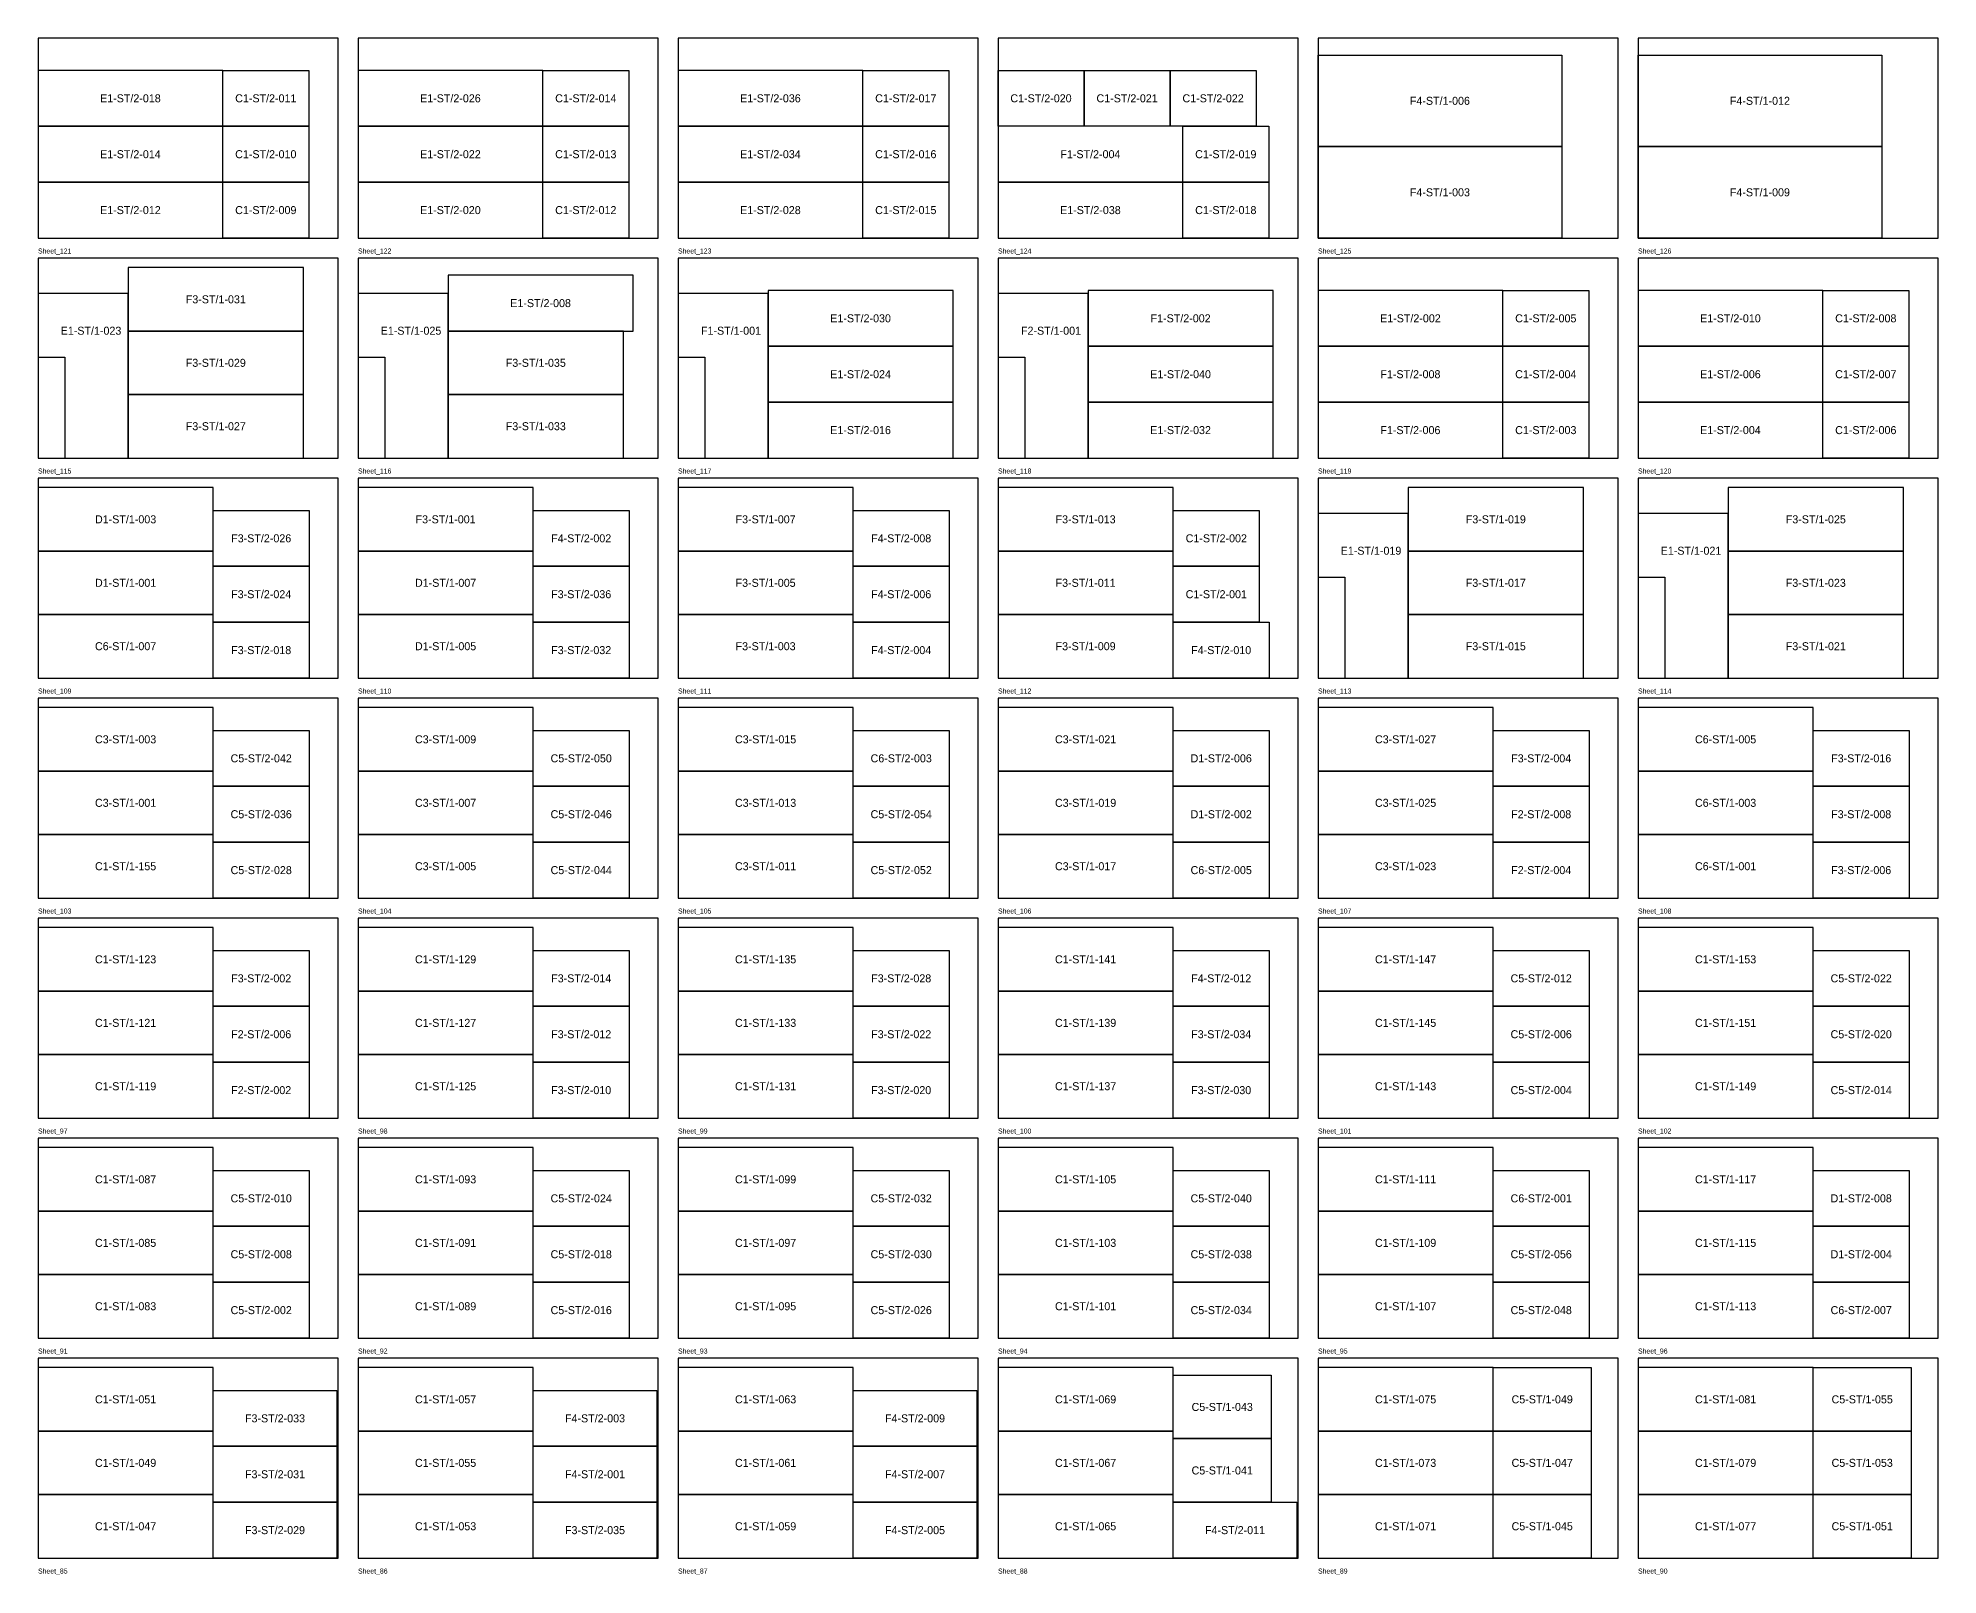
# Model space of a CAD drawing. Header units: millimetres. Extents: x 0 to 19000, y 0 to 63698.
# Drawn here: x 0 to 19000, y 32831 to 48200 of the extents above; entities that cross this region are included whole.
import ezdxf
from ezdxf.enums import TextEntityAlignment as Align

# ---------------------------------------------------------------- set-up
doc = ezdxf.new("R2010")
doc.units = ezdxf.units.MM
for name, color, linetype in [('NUMBERS', 7, 'Continuous'), ('OUTER', 7, 'Continuous'), ('SHEET_BORDER', 7, 'Continuous')]:
    doc.layers.add(name, color=color, linetype=linetype)

msp = doc.modelspace()

# ---------------------------------------------------------------- linework, layer by layer
at = {"layer": 'OUTER'}
for points in [[(12800, 48029), (15238, 48029), (15238, 47114), (12800, 47114), (12800, 48029)], [(16000, 48029), (18438, 48029), (18438, 47114), (16000, 47114), (16000, 48029)], [(1848, 47876), (0, 47876), (0, 47318), (1848, 47318), (1848, 47876)], [(1848, 47876), (2708, 47876), (2708, 47318), (1848, 47318), (1848, 47876)], [(5048, 47876), (3200, 47876), (3200, 47318), (5048, 47318), (5048, 47876)], [(5048, 47876), (5908, 47876), (5908, 47318), (5048, 47318), (5048, 47876)], [(8248, 47876), (6400, 47876), (6400, 47318), (8248, 47318), (8248, 47876)], [(8248, 47876), (9108, 47876), (9108, 47318), (8248, 47318), (8248, 47876)], [(9600, 47876), (10460, 47876), (10460, 47318), (9600, 47318), (9600, 47876)], [(10460, 47876), (11321, 47876), (11321, 47318), (10460, 47318), (10460, 47876)], [(11321, 47876), (12181, 47876), (12181, 47318), (11321, 47318), (11321, 47876)], [(1848, 47318), (0, 47318), (0, 46759), (1848, 46759), (1848, 47318)], [(1848, 47318), (2708, 47318), (2708, 46759), (1848, 46759), (1848, 47318)], [(5048, 47318), (3200, 47318), (3200, 46759), (5048, 46759), (5048, 47318)], [(5048, 47318), (5908, 47318), (5908, 46759), (5048, 46759), (5048, 47318)], [(8248, 47318), (6400, 47318), (6400, 46759), (8248, 46759), (8248, 47318)], [(8248, 47318), (9108, 47318), (9108, 46759), (8248, 46759), (8248, 47318)], [(11448, 47318), (9600, 47318), (9600, 46759), (11448, 46759), (11448, 47318)], [(11448, 47318), (12308, 47318), (12308, 46759), (11448, 46759), (11448, 47318)], [(12800, 47114), (15238, 47114), (15238, 46200), (12800, 46200), (12800, 47114)], [(16000, 47114), (18438, 47114), (18438, 46200), (16000, 46200), (16000, 47114)], [(1848, 46759), (0, 46759), (0, 46200), (1848, 46200), (1848, 46759)], [(1848, 46759), (2708, 46759), (2708, 46200), (1848, 46200), (1848, 46759)], [(5048, 46759), (3200, 46759), (3200, 46200), (5048, 46200), (5048, 46759)], [(5048, 46759), (5908, 46759), (5908, 46200), (5048, 46200), (5048, 46759)], [(8248, 46759), (6400, 46759), (6400, 46200), (8248, 46200), (8248, 46759)], [(8248, 46759), (9108, 46759), (9108, 46200), (8248, 46200), (8248, 46759)], [(11448, 46759), (9600, 46759), (9600, 46200), (11448, 46200), (11448, 46759)], [(11448, 46759), (12308, 46759), (12308, 46200), (11448, 46200), (11448, 46759)], [(902, 45270), (2654, 45270), (2654, 45905), (902, 45905), (902, 45270)], [(5950, 45829), (4102, 45829), (4102, 45270), (5950, 45270), (5950, 45829)], [(902, 45645), (0, 45645), (0, 45010), (267, 45010), (267, 44000), (902, 44000), (902, 45645)], [(4102, 45645), (3200, 45645), (3200, 45010), (3467, 45010), (3467, 44000), (4102, 44000), (4102, 45645)], [(7302, 45645), (6400, 45645), (6400, 45010), (6667, 45010), (6667, 44000), (7302, 44000), (7302, 45645)], [(9150, 45676), (7302, 45676), (7302, 45118), (9150, 45118), (9150, 45676)], [(10502, 45645), (9600, 45645), (9600, 45010), (9867, 45010), (9867, 44000), (10502, 44000), (10502, 45645)], [(12350, 45676), (10502, 45676), (10502, 45118), (12350, 45118), (12350, 45676)], [(14648, 45676), (12800, 45676), (12800, 45118), (14648, 45118), (14648, 45676)], [(14648, 45676), (15508, 45676), (15508, 45118), (14648, 45118), (14648, 45676)], [(17848, 45676), (16000, 45676), (16000, 45118), (17848, 45118), (17848, 45676)], [(17848, 45676), (18708, 45676), (18708, 45118), (17848, 45118), (17848, 45676)], [(902, 44635), (2654, 44635), (2654, 45270), (902, 45270), (902, 44635)], [(4102, 44635), (5854, 44635), (5854, 45270), (4102, 45270), (4102, 44635)], [(9150, 45118), (7302, 45118), (7302, 44559), (9150, 44559), (9150, 45118)], [(12350, 45118), (10502, 45118), (10502, 44559), (12350, 44559), (12350, 45118)], [(14648, 45118), (12800, 45118), (12800, 44559), (14648, 44559), (14648, 45118)], [(14648, 45118), (15508, 45118), (15508, 44559), (14648, 44559), (14648, 45118)], [(17848, 45118), (16000, 45118), (16000, 44559), (17848, 44559), (17848, 45118)], [(17848, 45118), (18708, 45118), (18708, 44559), (17848, 44559), (17848, 45118)], [(902, 44000), (2654, 44000), (2654, 44635), (902, 44635), (902, 44000)], [(4102, 44000), (5854, 44000), (5854, 44635), (4102, 44635), (4102, 44000)], [(9150, 44559), (7302, 44559), (7302, 44000), (9150, 44000), (9150, 44559)], [(12350, 44559), (10502, 44559), (10502, 44000), (12350, 44000), (12350, 44559)], [(14648, 44559), (12800, 44559), (12800, 44000), (14648, 44000), (14648, 44559)], [(14648, 44559), (15508, 44559), (15508, 44000), (14648, 44000), (14648, 44559)], [(17848, 44559), (16000, 44559), (16000, 44000), (17848, 44000), (17848, 44559)], [(17848, 44559), (18708, 44559), (18708, 44000), (17848, 44000), (17848, 44559)], [(0, 43070), (1753, 43070), (1753, 43705), (0, 43705), (0, 43070)], [(3200, 43070), (4953, 43070), (4953, 43705), (3200, 43705), (3200, 43070)], [(6400, 43070), (8153, 43070), (8153, 43705), (6400, 43705), (6400, 43070)], [(9600, 43070), (11353, 43070), (11353, 43705), (9600, 43705), (9600, 43070)], [(13702, 43070), (15454, 43070), (15454, 43705), (13702, 43705), (13702, 43070)], [(16902, 43070), (18654, 43070), (18654, 43705), (16902, 43705), (16902, 43070)], [(1753, 43476), (2711, 43476), (2711, 42918), (1753, 42918), (1753, 43476)], [(4953, 43476), (5911, 43476), (5911, 42918), (4953, 42918), (4953, 43476)], [(8153, 43476), (9111, 43476), (9111, 42918), (8153, 42918), (8153, 43476)], [(11353, 43476), (12213, 43476), (12213, 42918), (11353, 42918), (11353, 43476)], [(13702, 43445), (12800, 43445), (12800, 42810), (13067, 42810), (13067, 41800), (13702, 41800), (13702, 43445)], [(16902, 43445), (16000, 43445), (16000, 42810), (16267, 42810), (16267, 41800), (16902, 41800), (16902, 43445)], [(0, 42435), (1753, 42435), (1753, 43070), (0, 43070), (0, 42435)], [(3200, 42435), (4953, 42435), (4953, 43070), (3200, 43070), (3200, 42435)], [(6400, 42435), (8153, 42435), (8153, 43070), (6400, 43070), (6400, 42435)], [(9600, 42435), (11353, 42435), (11353, 43070), (9600, 43070), (9600, 42435)], [(13702, 42435), (15454, 42435), (15454, 43070), (13702, 43070), (13702, 42435)], [(16902, 42435), (18654, 42435), (18654, 43070), (16902, 43070), (16902, 42435)], [(1753, 42918), (2711, 42918), (2711, 42359), (1753, 42359), (1753, 42918)], [(4953, 42918), (5911, 42918), (5911, 42359), (4953, 42359), (4953, 42918)], [(8153, 42918), (9111, 42918), (9111, 42359), (8153, 42359), (8153, 42918)], [(11353, 42918), (12213, 42918), (12213, 42359), (11353, 42359), (11353, 42918)], [(0, 41800), (1753, 41800), (1753, 42435), (0, 42435), (0, 41800)], [(3200, 41800), (4953, 41800), (4953, 42435), (3200, 42435), (3200, 41800)], [(6400, 41800), (8153, 41800), (8153, 42435), (6400, 42435), (6400, 41800)], [(9600, 41800), (11353, 41800), (11353, 42435), (9600, 42435), (9600, 41800)], [(13702, 41800), (15454, 41800), (15454, 42435), (13702, 42435), (13702, 41800)], [(16902, 41800), (18654, 41800), (18654, 42435), (16902, 42435), (16902, 41800)], [(1753, 42359), (2711, 42359), (2711, 41800), (1753, 41800), (1753, 42359)], [(4953, 42359), (5911, 42359), (5911, 41800), (4953, 41800), (4953, 42359)], [(8153, 42359), (9111, 42359), (9111, 41800), (8153, 41800), (8153, 42359)], [(11353, 42359), (12311, 42359), (12311, 41800), (11353, 41800), (11353, 42359)], [(0, 40870), (1753, 40870), (1753, 41505), (0, 41505), (0, 40870)], [(3200, 40870), (4953, 40870), (4953, 41505), (3200, 41505), (3200, 40870)], [(6400, 40870), (8153, 40870), (8153, 41505), (6400, 41505), (6400, 40870)], [(9600, 40870), (11353, 40870), (11353, 41505), (9600, 41505), (9600, 40870)], [(12800, 40870), (14553, 40870), (14553, 41505), (12800, 41505), (12800, 40870)], [(16000, 40870), (17753, 40870), (17753, 41505), (16000, 41505), (16000, 40870)], [(1753, 41276), (2711, 41276), (2711, 40718), (1753, 40718), (1753, 41276)], [(4953, 41276), (5911, 41276), (5911, 40718), (4953, 40718), (4953, 41276)], [(8153, 41276), (9111, 41276), (9111, 40718), (8153, 40718), (8153, 41276)], [(11353, 41276), (12311, 41276), (12311, 40718), (11353, 40718), (11353, 41276)], [(14553, 41276), (15511, 41276), (15511, 40718), (14553, 40718), (14553, 41276)], [(17753, 41276), (18711, 41276), (18711, 40718), (17753, 40718), (17753, 41276)], [(0, 40235), (1753, 40235), (1753, 40870), (0, 40870), (0, 40235)], [(3200, 40235), (4953, 40235), (4953, 40870), (3200, 40870), (3200, 40235)], [(6400, 40235), (8153, 40235), (8153, 40870), (6400, 40870), (6400, 40235)], [(9600, 40235), (11353, 40235), (11353, 40870), (9600, 40870), (9600, 40235)], [(12800, 40235), (14553, 40235), (14553, 40870), (12800, 40870), (12800, 40235)], [(16000, 40235), (17753, 40235), (17753, 40870), (16000, 40870), (16000, 40235)], [(1753, 40718), (2711, 40718), (2711, 40159), (1753, 40159), (1753, 40718)], [(4953, 40718), (5911, 40718), (5911, 40159), (4953, 40159), (4953, 40718)], [(8153, 40718), (9111, 40718), (9111, 40159), (8153, 40159), (8153, 40718)], [(11353, 40718), (12311, 40718), (12311, 40159), (11353, 40159), (11353, 40718)], [(14553, 40718), (15511, 40718), (15511, 40159), (14553, 40159), (14553, 40718)], [(17753, 40718), (18711, 40718), (18711, 40159), (17753, 40159), (17753, 40718)], [(0, 39600), (1753, 39600), (1753, 40235), (0, 40235), (0, 39600)], [(1753, 40159), (2711, 40159), (2711, 39600), (1753, 39600), (1753, 40159)], [(3200, 39600), (4953, 39600), (4953, 40235), (3200, 40235), (3200, 39600)], [(4953, 40159), (5911, 40159), (5911, 39600), (4953, 39600), (4953, 40159)], [(6400, 39600), (8153, 39600), (8153, 40235), (6400, 40235), (6400, 39600)], [(8153, 40159), (9111, 40159), (9111, 39600), (8153, 39600), (8153, 40159)], [(9600, 39600), (11353, 39600), (11353, 40235), (9600, 40235), (9600, 39600)], [(11353, 40159), (12311, 40159), (12311, 39600), (11353, 39600), (11353, 40159)], [(12800, 39600), (14553, 39600), (14553, 40235), (12800, 40235), (12800, 39600)], [(14553, 40159), (15511, 40159), (15511, 39600), (14553, 39600), (14553, 40159)], [(16000, 39600), (17753, 39600), (17753, 40235), (16000, 40235), (16000, 39600)], [(17753, 40159), (18711, 40159), (18711, 39600), (17753, 39600), (17753, 40159)], [(0, 38670), (1753, 38670), (1753, 39305), (0, 39305), (0, 38670)], [(3200, 38670), (4953, 38670), (4953, 39305), (3200, 39305), (3200, 38670)], [(6400, 38670), (8153, 38670), (8153, 39305), (6400, 39305), (6400, 38670)], [(9600, 38670), (11353, 38670), (11353, 39305), (9600, 39305), (9600, 38670)], [(12800, 38670), (14553, 38670), (14553, 39305), (12800, 39305), (12800, 38670)], [(16000, 38670), (17753, 38670), (17753, 39305), (16000, 39305), (16000, 38670)], [(1753, 39076), (2711, 39076), (2711, 38518), (1753, 38518), (1753, 39076)], [(4953, 39076), (5911, 39076), (5911, 38518), (4953, 38518), (4953, 39076)], [(8153, 39076), (9111, 39076), (9111, 38518), (8153, 38518), (8153, 39076)], [(11353, 39076), (12311, 39076), (12311, 38518), (11353, 38518), (11353, 39076)], [(14553, 39076), (15511, 39076), (15511, 38518), (14553, 38518), (14553, 39076)], [(17753, 39076), (18711, 39076), (18711, 38518), (17753, 38518), (17753, 39076)], [(0, 38035), (1753, 38035), (1753, 38670), (0, 38670), (0, 38035)], [(3200, 38035), (4953, 38035), (4953, 38670), (3200, 38670), (3200, 38035)], [(6400, 38035), (8153, 38035), (8153, 38670), (6400, 38670), (6400, 38035)], [(9600, 38035), (11353, 38035), (11353, 38670), (9600, 38670), (9600, 38035)], [(12800, 38035), (14553, 38035), (14553, 38670), (12800, 38670), (12800, 38035)], [(16000, 38035), (17753, 38035), (17753, 38670), (16000, 38670), (16000, 38035)], [(1753, 38518), (2711, 38518), (2711, 37959), (1753, 37959), (1753, 38518)], [(4953, 38518), (5911, 38518), (5911, 37959), (4953, 37959), (4953, 38518)], [(8153, 38518), (9111, 38518), (9111, 37959), (8153, 37959), (8153, 38518)], [(11353, 38518), (12311, 38518), (12311, 37959), (11353, 37959), (11353, 38518)], [(14553, 38518), (15511, 38518), (15511, 37959), (14553, 37959), (14553, 38518)], [(17753, 38518), (18711, 38518), (18711, 37959), (17753, 37959), (17753, 38518)], [(0, 37400), (1753, 37400), (1753, 38035), (0, 38035), (0, 37400)], [(3200, 37400), (4953, 37400), (4953, 38035), (3200, 38035), (3200, 37400)], [(6400, 37400), (8153, 37400), (8153, 38035), (6400, 38035), (6400, 37400)], [(9600, 37400), (11353, 37400), (11353, 38035), (9600, 38035), (9600, 37400)], [(12800, 37400), (14553, 37400), (14553, 38035), (12800, 38035), (12800, 37400)], [(16000, 37400), (17753, 37400), (17753, 38035), (16000, 38035), (16000, 37400)], [(1753, 37959), (2711, 37959), (2711, 37400), (1753, 37400), (1753, 37959)], [(4953, 37959), (5911, 37959), (5911, 37400), (4953, 37400), (4953, 37959)], [(8153, 37959), (9111, 37959), (9111, 37400), (8153, 37400), (8153, 37959)], [(11353, 37959), (12311, 37959), (12311, 37400), (11353, 37400), (11353, 37959)], [(14553, 37959), (15511, 37959), (15511, 37400), (14553, 37400), (14553, 37959)], [(17753, 37959), (18711, 37959), (18711, 37400), (17753, 37400), (17753, 37959)], [(0, 36470), (1753, 36470), (1753, 37105), (0, 37105), (0, 36470)], [(3200, 36470), (4953, 36470), (4953, 37105), (3200, 37105), (3200, 36470)], [(6400, 36470), (8153, 36470), (8153, 37105), (6400, 37105), (6400, 36470)], [(9600, 36470), (11353, 36470), (11353, 37105), (9600, 37105), (9600, 36470)], [(12800, 36470), (14553, 36470), (14553, 37105), (12800, 37105), (12800, 36470)], [(16000, 36470), (17753, 36470), (17753, 37105), (16000, 37105), (16000, 36470)], [(1753, 36876), (2711, 36876), (2711, 36318), (1753, 36318), (1753, 36876)], [(4953, 36876), (5911, 36876), (5911, 36318), (4953, 36318), (4953, 36876)], [(8153, 36876), (9111, 36876), (9111, 36318), (8153, 36318), (8153, 36876)], [(11353, 36876), (12311, 36876), (12311, 36318), (11353, 36318), (11353, 36876)], [(14553, 36876), (15511, 36876), (15511, 36318), (14553, 36318), (14553, 36876)], [(17753, 36876), (18711, 36876), (18711, 36318), (17753, 36318), (17753, 36876)], [(0, 35835), (1753, 35835), (1753, 36470), (0, 36470), (0, 35835)], [(1753, 36318), (2711, 36318), (2711, 35759), (1753, 35759), (1753, 36318)], [(3200, 35835), (4953, 35835), (4953, 36470), (3200, 36470), (3200, 35835)], [(4953, 36318), (5911, 36318), (5911, 35759), (4953, 35759), (4953, 36318)], [(6400, 35835), (8153, 35835), (8153, 36470), (6400, 36470), (6400, 35835)], [(8153, 36318), (9111, 36318), (9111, 35759), (8153, 35759), (8153, 36318)], [(9600, 35835), (11353, 35835), (11353, 36470), (9600, 36470), (9600, 35835)], [(11353, 36318), (12311, 36318), (12311, 35759), (11353, 35759), (11353, 36318)], [(12800, 35835), (14553, 35835), (14553, 36470), (12800, 36470), (12800, 35835)], [(14553, 36318), (15511, 36318), (15511, 35759), (14553, 35759), (14553, 36318)], [(16000, 35835), (17753, 35835), (17753, 36470), (16000, 36470), (16000, 35835)], [(17753, 36318), (18711, 36318), (18711, 35759), (17753, 35759), (17753, 36318)], [(0, 35200), (1753, 35200), (1753, 35835), (0, 35835), (0, 35200)], [(1753, 35759), (2711, 35759), (2711, 35200), (1753, 35200), (1753, 35759)], [(3200, 35200), (4953, 35200), (4953, 35835), (3200, 35835), (3200, 35200)], [(4953, 35759), (5911, 35759), (5911, 35200), (4953, 35200), (4953, 35759)], [(6400, 35200), (8153, 35200), (8153, 35835), (6400, 35835), (6400, 35200)], [(8153, 35759), (9111, 35759), (9111, 35200), (8153, 35200), (8153, 35759)], [(9600, 35200), (11353, 35200), (11353, 35835), (9600, 35835), (9600, 35200)], [(11353, 35759), (12311, 35759), (12311, 35200), (11353, 35200), (11353, 35759)], [(12800, 35200), (14553, 35200), (14553, 35835), (12800, 35835), (12800, 35200)], [(14553, 35759), (15511, 35759), (15511, 35200), (14553, 35200), (14553, 35759)], [(16000, 35200), (17753, 35200), (17753, 35835), (16000, 35835), (16000, 35200)], [(17753, 35759), (18711, 35759), (18711, 35200), (17753, 35200), (17753, 35759)], [(0, 34270), (1753, 34270), (1753, 34905), (0, 34905), (0, 34270)], [(3200, 34270), (4953, 34270), (4953, 34905), (3200, 34905), (3200, 34270)], [(6400, 34270), (8153, 34270), (8153, 34905), (6400, 34905), (6400, 34270)], [(9600, 34270), (11353, 34270), (11353, 34905), (9600, 34905), (9600, 34270)], [(11353, 34829), (12330, 34829), (12330, 34194), (11353, 34194), (11353, 34829)], [(12800, 34270), (14553, 34270), (14553, 34905), (12800, 34905), (12800, 34270)], [(14553, 34905), (15530, 34905), (15530, 34270), (14553, 34270), (14553, 34905)], [(16000, 34270), (17753, 34270), (17753, 34905), (16000, 34905), (16000, 34270)], [(17753, 34905), (18730, 34905), (18730, 34270), (17753, 34270), (17753, 34905)], [(1753, 34676), (2988, 34676), (2988, 34118), (1753, 34118), (1753, 34676)], [(4953, 34676), (6188, 34676), (6188, 34118), (4953, 34118), (4953, 34676)], [(8153, 34676), (9388, 34676), (9388, 34118), (8153, 34118), (8153, 34676)], [(0, 33635), (1753, 33635), (1753, 34270), (0, 34270), (0, 33635)], [(3200, 33635), (4953, 33635), (4953, 34270), (3200, 34270), (3200, 33635)], [(6400, 33635), (8153, 33635), (8153, 34270), (6400, 34270), (6400, 33635)], [(9600, 33635), (11353, 33635), (11353, 34270), (9600, 34270), (9600, 33635)], [(12800, 33635), (14553, 33635), (14553, 34270), (12800, 34270), (12800, 33635)], [(14553, 34270), (15530, 34270), (15530, 33635), (14553, 33635), (14553, 34270)], [(16000, 33635), (17753, 33635), (17753, 34270), (16000, 34270), (16000, 33635)], [(17753, 34270), (18730, 34270), (18730, 33635), (17753, 33635), (17753, 34270)], [(1753, 34118), (2988, 34118), (2988, 33559), (1753, 33559), (1753, 34118)], [(4953, 34118), (6188, 34118), (6188, 33559), (4953, 33559), (4953, 34118)], [(8153, 34118), (9388, 34118), (9388, 33559), (8153, 33559), (8153, 34118)], [(11353, 34194), (12330, 34194), (12330, 33559), (11353, 33559), (11353, 34194)], [(0, 33000), (1753, 33000), (1753, 33635), (0, 33635), (0, 33000)], [(3200, 33000), (4953, 33000), (4953, 33635), (3200, 33635), (3200, 33000)], [(6400, 33000), (8153, 33000), (8153, 33635), (6400, 33635), (6400, 33000)], [(9600, 33000), (11353, 33000), (11353, 33635), (9600, 33635), (9600, 33000)], [(12800, 33000), (14553, 33000), (14553, 33635), (12800, 33635), (12800, 33000)], [(14553, 33635), (15530, 33635), (15530, 33000), (14553, 33000), (14553, 33635)], [(16000, 33000), (17753, 33000), (17753, 33635), (16000, 33635), (16000, 33000)], [(17753, 33635), (18730, 33635), (18730, 33000), (17753, 33000), (17753, 33635)], [(1753, 33559), (2988, 33559), (2988, 33000), (1753, 33000), (1753, 33559)], [(4953, 33559), (6188, 33559), (6188, 33000), (4953, 33000), (4953, 33559)], [(8153, 33559), (9388, 33559), (9388, 33000), (8153, 33000), (8153, 33559)], [(11353, 33559), (12588, 33559), (12588, 33000), (11353, 33000), (11353, 33559)]]:
    msp.add_lwpolyline(points, dxfattribs=at)
at = {"layer": 'SHEET_BORDER', "color": 1}
for points in [[(0, 46200), (3000, 46200), (3000, 48200), (0, 48200), (0, 46200)], [(3200, 46200), (6200, 46200), (6200, 48200), (3200, 48200), (3200, 46200)], [(6400, 46200), (9400, 46200), (9400, 48200), (6400, 48200), (6400, 46200)], [(9600, 46200), (12600, 46200), (12600, 48200), (9600, 48200), (9600, 46200)], [(12800, 46200), (15800, 46200), (15800, 48200), (12800, 48200), (12800, 46200)], [(16000, 46200), (19000, 46200), (19000, 48200), (16000, 48200), (16000, 46200)], [(0, 44000), (3000, 44000), (3000, 46000), (0, 46000), (0, 44000)], [(3200, 44000), (6200, 44000), (6200, 46000), (3200, 46000), (3200, 44000)], [(6400, 44000), (9400, 44000), (9400, 46000), (6400, 46000), (6400, 44000)], [(9600, 44000), (12600, 44000), (12600, 46000), (9600, 46000), (9600, 44000)], [(12800, 44000), (15800, 44000), (15800, 46000), (12800, 46000), (12800, 44000)], [(16000, 44000), (19000, 44000), (19000, 46000), (16000, 46000), (16000, 44000)], [(0, 41800), (3000, 41800), (3000, 43800), (0, 43800), (0, 41800)], [(3200, 41800), (6200, 41800), (6200, 43800), (3200, 43800), (3200, 41800)], [(6400, 41800), (9400, 41800), (9400, 43800), (6400, 43800), (6400, 41800)], [(9600, 41800), (12600, 41800), (12600, 43800), (9600, 43800), (9600, 41800)], [(12800, 41800), (15800, 41800), (15800, 43800), (12800, 43800), (12800, 41800)], [(16000, 41800), (19000, 41800), (19000, 43800), (16000, 43800), (16000, 41800)], [(0, 39600), (3000, 39600), (3000, 41600), (0, 41600), (0, 39600)], [(3200, 39600), (6200, 39600), (6200, 41600), (3200, 41600), (3200, 39600)], [(6400, 39600), (9400, 39600), (9400, 41600), (6400, 41600), (6400, 39600)], [(9600, 39600), (12600, 39600), (12600, 41600), (9600, 41600), (9600, 39600)], [(12800, 39600), (15800, 39600), (15800, 41600), (12800, 41600), (12800, 39600)], [(16000, 39600), (19000, 39600), (19000, 41600), (16000, 41600), (16000, 39600)], [(0, 37400), (3000, 37400), (3000, 39400), (0, 39400), (0, 37400)], [(3200, 37400), (6200, 37400), (6200, 39400), (3200, 39400), (3200, 37400)], [(6400, 37400), (9400, 37400), (9400, 39400), (6400, 39400), (6400, 37400)], [(9600, 37400), (12600, 37400), (12600, 39400), (9600, 39400), (9600, 37400)], [(12800, 37400), (15800, 37400), (15800, 39400), (12800, 39400), (12800, 37400)], [(16000, 37400), (19000, 37400), (19000, 39400), (16000, 39400), (16000, 37400)], [(0, 35200), (3000, 35200), (3000, 37200), (0, 37200), (0, 35200)], [(3200, 35200), (6200, 35200), (6200, 37200), (3200, 37200), (3200, 35200)], [(6400, 35200), (9400, 35200), (9400, 37200), (6400, 37200), (6400, 35200)], [(9600, 35200), (12600, 35200), (12600, 37200), (9600, 37200), (9600, 35200)], [(12800, 35200), (15800, 35200), (15800, 37200), (12800, 37200), (12800, 35200)], [(16000, 35200), (19000, 35200), (19000, 37200), (16000, 37200), (16000, 35200)], [(0, 33000), (3000, 33000), (3000, 35000), (0, 35000), (0, 33000)], [(3200, 33000), (6200, 33000), (6200, 35000), (3200, 35000), (3200, 33000)], [(6400, 33000), (9400, 33000), (9400, 35000), (6400, 35000), (6400, 33000)], [(9600, 33000), (12600, 33000), (12600, 35000), (9600, 35000), (9600, 33000)], [(12800, 33000), (15800, 33000), (15800, 35000), (12800, 35000), (12800, 33000)], [(16000, 33000), (19000, 33000), (19000, 35000), (16000, 35000), (16000, 33000)]]:
    msp.add_lwpolyline(points, dxfattribs=at)

# ---------------------------------------------------------------- texts
at = {"layer": 'NUMBERS'}
for s, p in [('E1-ST/2-018', (924, 47597)), ('C1-ST/2-011', (2278, 47597)), ('E1-ST/2-026', (4124, 47597)), ('C1-ST/2-014', (5478, 47597)), ('E1-ST/2-036', (7324, 47597)), ('C1-ST/2-017', (8678, 47597)), ('C1-ST/2-020', (10030, 47597)), ('C1-ST/2-021', (10891, 47597)), ('C1-ST/2-022', (11751, 47597)), ('F4-ST/1-006', (14019, 47572)), ('F4-ST/1-012', (17219, 47572)), ('E1-ST/2-014', (924, 47038)), ('C1-ST/2-010', (2278, 47038)), ('E1-ST/2-022', (4124, 47038)), ('C1-ST/2-013', (5478, 47038)), ('E1-ST/2-034', (7324, 47038)), ('C1-ST/2-016', (8678, 47038)), ('F1-ST/2-004', (10524, 47038)), ('C1-ST/2-019', (11878, 47038)), ('F4-ST/1-003', (14019, 46657)), ('F4-ST/1-009', (17219, 46657)), ('E1-ST/2-012', (924, 46479)), ('C1-ST/2-009', (2278, 46479)), ('E1-ST/2-020', (4124, 46479)), ('C1-ST/2-012', (5478, 46479)), ('E1-ST/2-028', (7324, 46479)), ('C1-ST/2-015', (8678, 46479)), ('E1-ST/2-038', (10524, 46479)), ('C1-ST/2-018', (11878, 46479)), ('F3-ST/1-031', (1778, 45587)), ('E1-ST/2-008', (5026, 45549)), ('E1-ST/2-030', (8226, 45397)), ('F1-ST/2-002', (11426, 45397)), ('E1-ST/2-002', (13724, 45397)), ('C1-ST/2-005', (15078, 45397)), ('E1-ST/2-010', (16924, 45397)), ('C1-ST/2-008', (18278, 45397)), ('E1-ST/1-023', (530, 45273)), ('E1-ST/1-025', (3730, 45273)), ('F1-ST/1-001', (6930, 45273)), ('F2-ST/1-001', (10130, 45273)), ('F3-ST/1-029', (1778, 44952)), ('F3-ST/1-035', (4978, 44952)), ('E1-ST/2-024', (8226, 44838)), ('E1-ST/2-040', (11426, 44838)), ('F1-ST/2-008', (13724, 44838)), ('C1-ST/2-004', (15078, 44838)), ('E1-ST/2-006', (16924, 44838)), ('C1-ST/2-007', (18278, 44838)), ('F3-ST/1-027', (1778, 44318)), ('F3-ST/1-033', (4978, 44318)), ('E1-ST/2-016', (8226, 44279)), ('E1-ST/2-032', (11426, 44279)), ('F1-ST/2-006', (13724, 44279)), ('C1-ST/2-003', (15078, 44279)), ('E1-ST/2-004', (16924, 44279)), ('C1-ST/2-006', (18278, 44279)), ('D1-ST/1-003', (876, 43387)), ('F3-ST/1-001', (4076, 43387)), ('F3-ST/1-007', (7276, 43387)), ('F3-ST/1-013', (10476, 43387)), ('F3-ST/1-019', (14578, 43387)), ('F3-ST/1-025', (17778, 43387)), ('F3-ST/2-026', (2232, 43197)), ('F4-ST/2-002', (5432, 43197)), ('F4-ST/2-008', (8632, 43197)), ('C1-ST/2-002', (11783, 43197)), ('E1-ST/1-019', (13330, 43073)), ('E1-ST/1-021', (16530, 43073)), ('D1-ST/1-001', (876, 42752)), ('D1-ST/1-007', (4076, 42752)), ('F3-ST/1-005', (7276, 42752)), ('F3-ST/1-011', (10476, 42752)), ('F3-ST/1-017', (14578, 42752)), ('F3-ST/1-023', (17778, 42752)), ('F3-ST/2-024', (2232, 42638)), ('F3-ST/2-036', (5432, 42638)), ('F4-ST/2-006', (8632, 42638)), ('C1-ST/2-001', (11783, 42638)), ('C6-ST/1-007', (876, 42118)), ('F3-ST/2-018', (2232, 42079)), ('D1-ST/1-005', (4076, 42118)), ('F3-ST/2-032', (5432, 42079)), ('F3-ST/1-003', (7276, 42118)), ('F4-ST/2-004', (8632, 42079)), ('F3-ST/1-009', (10476, 42118)), ('F4-ST/2-010', (11832, 42079)), ('F3-ST/1-015', (14578, 42118)), ('F3-ST/1-021', (17778, 42118)), ('C3-ST/1-003', (876, 41187)), ('C3-ST/1-009', (4076, 41187)), ('C3-ST/1-015', (7276, 41187)), ('C3-ST/1-021', (10476, 41187)), ('C3-ST/1-027', (13676, 41187)), ('C6-ST/1-005', (16876, 41187)), ('C5-ST/2-042', (2232, 40997)), ('C5-ST/2-050', (5432, 40997)), ('C6-ST/2-003', (8632, 40997)), ('D1-ST/2-006', (11832, 40997)), ('F3-ST/2-004', (15032, 40997)), ('F3-ST/2-016', (18232, 40997)), ('C3-ST/1-001', (876, 40552)), ('C5-ST/2-036', (2232, 40438)), ('C3-ST/1-007', (4076, 40552)), ('C5-ST/2-046', (5432, 40438)), ('C3-ST/1-013', (7276, 40552)), ('C5-ST/2-054', (8632, 40438)), ('C3-ST/1-019', (10476, 40552)), ('D1-ST/2-002', (11832, 40438)), ('C3-ST/1-025', (13676, 40552)), ('F2-ST/2-008', (15032, 40438)), ('C6-ST/1-003', (16876, 40552)), ('F3-ST/2-008', (18232, 40438)), ('C1-ST/1-155', (876, 39918)), ('C5-ST/2-028', (2232, 39879)), ('C3-ST/1-005', (4076, 39918)), ('C5-ST/2-044', (5432, 39879)), ('C3-ST/1-011', (7276, 39918)), ('C5-ST/2-052', (8632, 39879)), ('C3-ST/1-017', (10476, 39918)), ('C6-ST/2-005', (11832, 39879)), ('C3-ST/1-023', (13676, 39918)), ('F2-ST/2-004', (15032, 39879)), ('C6-ST/1-001', (16876, 39918)), ('F3-ST/2-006', (18232, 39879)), ('C1-ST/1-123', (876, 38987)), ('C1-ST/1-129', (4076, 38987)), ('C1-ST/1-135', (7276, 38987)), ('C1-ST/1-141', (10476, 38987)), ('C1-ST/1-147', (13676, 38987)), ('C1-ST/1-153', (16876, 38987)), ('F3-ST/2-002', (2232, 38797)), ('F3-ST/2-014', (5432, 38797)), ('F3-ST/2-028', (8632, 38797)), ('F4-ST/2-012', (11832, 38797)), ('C5-ST/2-012', (15032, 38797)), ('C5-ST/2-022', (18232, 38797)), ('C1-ST/1-121', (876, 38352)), ('C1-ST/1-127', (4076, 38352)), ('C1-ST/1-133', (7276, 38352)), ('C1-ST/1-139', (10476, 38352)), ('C1-ST/1-145', (13676, 38352)), ('C1-ST/1-151', (16876, 38352)), ('F2-ST/2-006', (2232, 38238)), ('F3-ST/2-012', (5432, 38238)), ('F3-ST/2-022', (8632, 38238)), ('F3-ST/2-034', (11832, 38238)), ('C5-ST/2-006', (15032, 38238)), ('C5-ST/2-020', (18232, 38238)), ('C1-ST/1-119', (876, 37718)), ('F2-ST/2-002', (2232, 37679)), ('C1-ST/1-125', (4076, 37718)), ('F3-ST/2-010', (5432, 37679)), ('C1-ST/1-131', (7276, 37718)), ('F3-ST/2-020', (8632, 37679)), ('C1-ST/1-137', (10476, 37718)), ('F3-ST/2-030', (11832, 37679)), ('C1-ST/1-143', (13676, 37718)), ('C5-ST/2-004', (15032, 37679)), ('C1-ST/1-149', (16876, 37718)), ('C5-ST/2-014', (18232, 37679)), ('C1-ST/1-087', (876, 36787)), ('C1-ST/1-093', (4076, 36787)), ('C1-ST/1-099', (7276, 36787)), ('C1-ST/1-105', (10476, 36787)), ('C1-ST/1-111', (13676, 36787)), ('C1-ST/1-117', (16876, 36787)), ('C5-ST/2-010', (2232, 36597)), ('C5-ST/2-024', (5432, 36597)), ('C5-ST/2-032', (8632, 36597)), ('C5-ST/2-040', (11832, 36597)), ('C6-ST/2-001', (15032, 36597)), ('D1-ST/2-008', (18232, 36597)), ('C1-ST/1-085', (876, 36152)), ('C1-ST/1-091', (4076, 36152)), ('C1-ST/1-097', (7276, 36152)), ('C1-ST/1-103', (10476, 36152)), ('C1-ST/1-109', (13676, 36152)), ('C1-ST/1-115', (16876, 36152)), ('C5-ST/2-008', (2232, 36038)), ('C5-ST/2-018', (5432, 36038)), ('C5-ST/2-030', (8632, 36038)), ('C5-ST/2-038', (11832, 36038)), ('C5-ST/2-056', (15032, 36038)), ('D1-ST/2-004', (18232, 36038)), ('C1-ST/1-083', (876, 35518)), ('C1-ST/1-089', (4076, 35518)), ('C1-ST/1-095', (7276, 35518)), ('C1-ST/1-101', (10476, 35518)), ('C1-ST/1-107', (13676, 35518)), ('C1-ST/1-113', (16876, 35518)), ('C5-ST/2-002', (2232, 35479)), ('C5-ST/2-016', (5432, 35479)), ('C5-ST/2-026', (8632, 35479)), ('C5-ST/2-034', (11832, 35479)), ('C5-ST/2-048', (15032, 35479)), ('C6-ST/2-007', (18232, 35479)), ('C1-ST/1-051', (876, 34587)), ('C1-ST/1-057', (4076, 34587)), ('C1-ST/1-063', (7276, 34587)), ('C1-ST/1-069', (10476, 34587)), ('C1-ST/1-075', (13676, 34587)), ('C5-ST/1-049', (15042, 34587)), ('C1-ST/1-081', (16876, 34587)), ('C5-ST/1-055', (18242, 34587)), ('F3-ST/2-033', (2370, 34397)), ('F4-ST/2-003', (5570, 34397)), ('F4-ST/2-009', (8770, 34397)), ('C5-ST/1-043', (11842, 34511)), ('C1-ST/1-049', (876, 33952)), ('F3-ST/2-031', (2370, 33838)), ('C1-ST/1-055', (4076, 33952)), ('F4-ST/2-001', (5570, 33838)), ('C1-ST/1-061', (7276, 33952)), ('F4-ST/2-007', (8770, 33838)), ('C1-ST/1-067', (10476, 33952)), ('C5-ST/1-041', (11842, 33876)), ('C1-ST/1-073', (13676, 33952)), ('C5-ST/1-047', (15042, 33952)), ('C1-ST/1-079', (16876, 33952)), ('C5-ST/1-053', (18242, 33952)), ('C1-ST/1-047', (876, 33318)), ('F3-ST/2-029', (2370, 33279)), ('C1-ST/1-053', (4076, 33318)), ('F3-ST/2-035', (5570, 33279)), ('C1-ST/1-059', (7276, 33318)), ('F4-ST/2-005', (8770, 33279)), ('C1-ST/1-065', (10476, 33318)), ('F4-ST/2-011', (11970, 33279)), ('C1-ST/1-071', (13676, 33318)), ('C5-ST/1-045', (15042, 33318)), ('C1-ST/1-077', (16876, 33318)), ('C5-ST/1-051', (18242, 33318))]:
    msp.add_text(s, height=80, dxfattribs=at).set_placement(p, align=Align.MIDDLE_CENTER)
at = {"layer": 'SHEET_BORDER', "color": 1}
for s, p in [('Sheet_121', (0, 46030)), ('Sheet_122', (3200, 46030)), ('Sheet_123', (6400, 46030)), ('Sheet_124', (9600, 46030)), ('Sheet_125', (12800, 46030)), ('Sheet_126', (16000, 46030)), ('Sheet_115', (0, 43830)), ('Sheet_116', (3200, 43830)), ('Sheet_117', (6400, 43830)), ('Sheet_118', (9600, 43830)), ('Sheet_119', (12800, 43830)), ('Sheet_120', (16000, 43830)), ('Sheet_109', (0, 41630)), ('Sheet_110', (3200, 41630)), ('Sheet_111', (6400, 41630)), ('Sheet_112', (9600, 41630)), ('Sheet_113', (12800, 41630)), ('Sheet_114', (16000, 41630)), ('Sheet_103', (0, 39430)), ('Sheet_104', (3200, 39430)), ('Sheet_105', (6400, 39430)), ('Sheet_106', (9600, 39430)), ('Sheet_107', (12800, 39430)), ('Sheet_108', (16000, 39430)), ('Sheet_97', (0, 37230)), ('Sheet_98', (3200, 37230)), ('Sheet_99', (6400, 37230)), ('Sheet_100', (9600, 37230)), ('Sheet_101', (12800, 37230)), ('Sheet_102', (16000, 37230)), ('Sheet_91', (0, 35030)), ('Sheet_92', (3200, 35030)), ('Sheet_93', (6400, 35030)), ('Sheet_94', (9600, 35030)), ('Sheet_95', (12800, 35030)), ('Sheet_96', (16000, 35030)), ('Sheet_85', (0, 32830)), ('Sheet_86', (3200, 32830)), ('Sheet_87', (6400, 32830)), ('Sheet_88', (9600, 32830)), ('Sheet_89', (12800, 32830)), ('Sheet_90', (16000, 32830))]:
    msp.add_text(s, height=50, dxfattribs=at).set_placement(p, align=Align.BOTTOM_LEFT)

doc.saveas('drawing.dxf')
